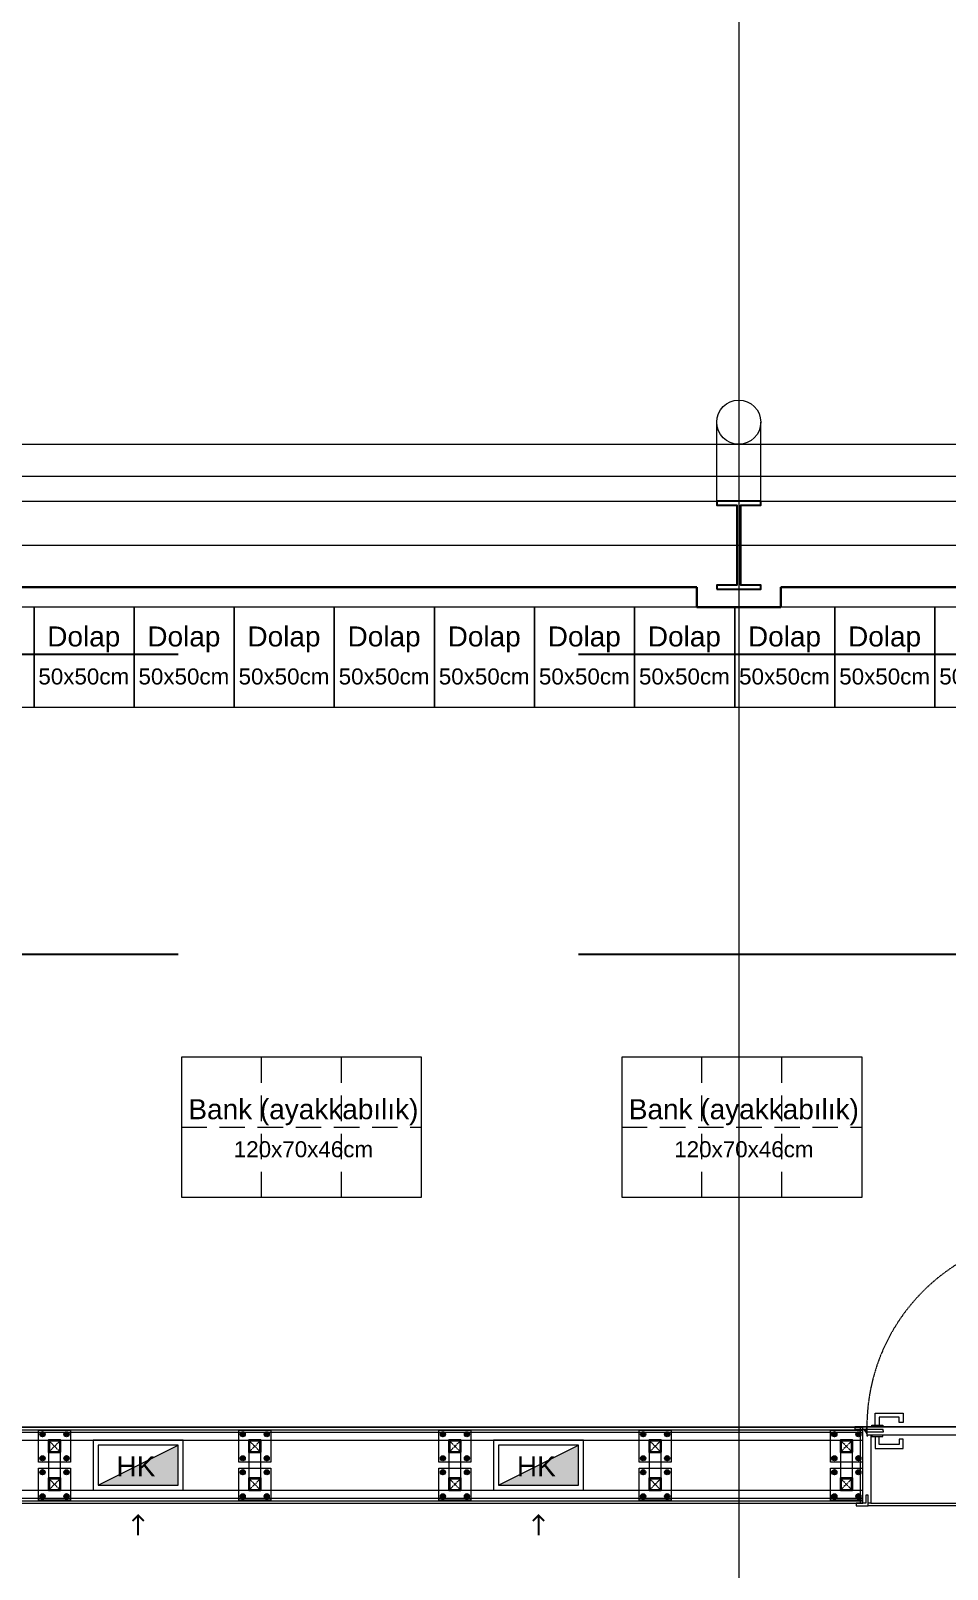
# Model space of a CAD drawing. Header units: centimetres. Extents: x 405464 to 563355, y 50011 to 66875.
# Drawn here: x 512085 to 512542, y 56607 to 57377 of the extents above; entities that cross this region are included whole.
import ezdxf
from ezdxf.enums import TextEntityAlignment as Align

# ---------------------------------------------------------------- set-up
doc = ezdxf.new("R2010")
doc.units = ezdxf.units.CM
for name, pattern in [('CHAIN', [0.3543, 0.2362, -0.0295, 0.0591, -0.0295]), ('DASHDOT', [25.4, 12.7, -6.35, 0, -6.35]), ('DASHED', [4, 2, -2]), ('DASHED2', [9.525, 6.35, -3.175]), ('M00$0$CENTER', [50.8, 31.75, -6.35, 6.35, -6.35]), ('M00$0$HIDDEN', [0.375, 0.25, -0.125])]:
    doc.linetypes.add(name, pattern=pattern)
doc.layers.get('0').update_dxf_attribs({"lineweight": 9})
doc.layers.add('-MH_Ad', color=1, linetype='Continuous', lineweight=9, true_color=0xff0000)
doc.layers.add('DV_alçıpanel_duvar_yeni', color=1, linetype='Continuous', lineweight=20, true_color=0xff0000)
for name, color, linetype, lineweight in [('0-KRCN-MİMARİ-220526', 8, 'Continuous', 9), ('A_Aks', 30, 'DASHDOT', 9), ('A_Arka', 8, 'Continuous', 9), ('A_celik', 1, 'Continuous', 25), ('A_Duvar-alçiplak', 3, 'Continuous', 30), ('A_Kaplama', 191, 'Continuous', 20), ('D_Profil', 155, 'Continuous', 15), ('G_0.09', 254, 'Continuous', 9), ('M00$0$A_Iskelet', 20, 'Continuous', 25), ('M00$0$D_Merkez', 51, 'M00$0$CENTER', 13), ('M00$0$D_Profil', 155, 'Continuous', 15), ('M00$0$KP_Acilim', 201, 'M00$0$HIDDEN', 15), ('M00$0$KP_Aksesuar', 9, 'Continuous', 9), ('M00$0$Y_Hidden_[Gizli]', 9, 'M00$0$HIDDEN', 9), ('MH_Alan', 51, 'Continuous', 9), ('TF_Mobilya', 142, 'Continuous', 9)]:
    doc.layers.add(name, color=color, linetype=linetype, lineweight=lineweight)
doc.layers.add('_statik', color=2, linetype='Continuous')
doc.styles.add('MP_KAPI_POZ', font='arial.ttf')
doc.styles.add('Normal', font='arial.ttf')

# ---------------------------------------------------------------- blocks, each defined once
blk = doc.blocks.new('a_aks')
at = {"layer": 'A_Aks', "color": 8, "ltscale": 200}
for p, q in [((8080, 5308.05), (8080, -831.11)), ((2130, 4857), (12637.81, 4857))]:
    blk.add_line(p, q, dxfattribs=at)
blk = doc.blocks.new('mimari_yeni_durum')
at = {"layer": 'A_Arka', "color": 8}
for p, q in [((8069, 4879), (8069, 4918.5)), ((8091, 4879), (8091, 4918.5)), ((1600, 4907.5), (12577, 4907.5))]:
    blk.add_line(p, q, dxfattribs=at)
blk.add_circle((8080, 4918.5), 11, dxfattribs=at)
at = {"layer": 'A_celik', "color": 8}
blk.add_lwpolyline([(8069, 4835), (8091, 4835), (8091, 4837), (8081, 4837), (8081, 4877), (8091, 4877), (8091, 4879), (8069, 4879), (8069, 4877), (8079, 4877), (8079, 4837), (8069, 4837), (8069, 4835)], dxfattribs=at)
at = {"layer": 'A_Duvar-alçiplak', "color": 8}
for p, q in [((7701, 4836), (8059, 4836)), ((8059, 4836), (8059, 4826)), ((8101, 4836), (8101, 4826)), ((8101, 4836), (8459, 4836)), ((8059, 4826), (8101, 4826))]:
    blk.add_line(p, q, dxfattribs=at)
at = {"layer": 'A_Kaplama', "color": 8}
for p, q in [((7132, 4891.5), (9878, 4891.5)), ((7132, 4879), (9878, 4879))]:
    blk.add_line(p, q, dxfattribs=at)
at = {"layer": 'A_Aks', "color": 8}
blk.add_blockref('a_aks', (0, 0), dxfattribs=at)
blk = doc.blocks.new('hazırlık_alanları_yp')
at = {"layer": 'TF_Mobilya', "color": 8, "linetype": 'DASHED2', "ltscale": 2}
for p, q in [((6211.6, 4474), (6211.6, 4544)), ((6251.6, 4474), (6251.6, 4544)), ((6431.6, 4474), (6431.6, 4544)), ((6471.6, 4474), (6471.6, 4544))]:
    blk.add_line(p, q, dxfattribs=at)
at = {"layer": 'TF_Mobilya', "color": 8}
for points in [[(6048, 4719), (6098, 4719), (6098, 4769), (6048, 4769)], [(6098, 4719), (6148, 4719), (6148, 4769), (6098, 4769)], [(6148, 4719), (6198, 4719), (6198, 4769), (6148, 4769)], [(6198, 4719), (6248, 4719), (6248, 4769), (6198, 4769)], [(6248, 4719), (6298, 4719), (6298, 4769), (6248, 4769)], [(6298, 4719), (6348, 4719), (6348, 4769), (6298, 4769)], [(6348, 4719), (6398, 4719), (6398, 4769), (6348, 4769)], [(6398, 4719), (6448, 4719), (6448, 4769), (6398, 4769)], [(6448, 4719), (6498, 4719), (6498, 4769), (6448, 4769)], [(6498, 4719), (6548, 4719), (6548, 4769), (6498, 4769)], [(6548, 4719), (6598, 4719), (6598, 4769), (6548, 4769)], [(6171.6, 4474), (6291.6, 4474), (6291.6, 4544), (6171.6, 4544)], [(6391.6, 4474), (6511.6, 4474), (6511.6, 4544), (6391.6, 4544)]]:
    blk.add_lwpolyline(points, close=True, dxfattribs=at)
at = {"layer": 'TF_Mobilya', "color": 8, "linetype": 'DASHED2', "ltscale": 2}
for points in [[(6171.6, 4509), (6291.6, 4509)], [(6391.6, 4509), (6511.6, 4509)]]:
    blk.add_lwpolyline(points, dxfattribs=at)
at = {"layer": 'TF_Mobilya', "color": 8, "style": 'MP_KAPI_POZ'}
for s, height, p in [('Dolap', 10, (6122.85, 4754.35)), ('Dolap', 10, (6172.85, 4754.35)), ('Dolap', 10, (6222.85, 4754.35)), ('Dolap', 10, (6272.85, 4754.35)), ('Dolap', 10, (6322.85, 4754.35)), ('Dolap', 10, (6372.85, 4754.35)), ('Dolap', 10, (6422.85, 4754.35)), ('Dolap', 10, (6472.85, 4754.35)), ('Dolap', 10, (6522.85, 4754.35)), ('50x50cm', 8, (6122.85, 4734.35)), ('50x50cm', 8, (6172.85, 4734.35)), ('50x50cm', 8, (6222.85, 4734.35)), ('50x50cm', 8, (6272.85, 4734.35)), ('50x50cm', 8, (6322.85, 4734.35)), ('50x50cm', 8, (6372.85, 4734.35)), ('50x50cm', 8, (6422.85, 4734.35)), ('50x50cm', 8, (6472.85, 4734.35)), ('50x50cm', 8, (6522.85, 4734.35)), ('50x50cm', 8, (6572.85, 4734.35)), ('Bank (ayakkabılık)', 10, (6232.56, 4518.01)), ('Bank (ayakkabılık)', 10, (6452.56, 4518.01)), ('120x70x46cm', 8, (6232.56, 4498.01)), ('120x70x46cm', 8, (6452.56, 4498.01))]:
    blk.add_text(s, height=height, dxfattribs=at).set_placement(p, align=Align.MIDDLE_CENTER)
blk = doc.blocks.new('A$C17b1b0ad')
at = {"layer": 'MH_Alan', "color": 8}
for points in [[(6101, 4836), (6459, 4836), (6459, 4826), (6501, 4826), (6501, 4836), (6859, 4836), (6859, 4826), (6901, 4826), (6901, 4836), (7259, 4836), (7259, 4826), (7301, 4826), (7301, 4836), (7659, 4836), (7659, 4826), (7701, 4826), (7701, 4836), (8059, 4836), (8059, 4826), (8101, 4826), (8101, 4836), (8459, 4836)], [(8656.98, 4416), (2547.5, 4416)]]:
    blk.add_lwpolyline(points, dxfattribs=at)
blk = doc.blocks.new('statik_temel_kalıp')
at = {"layer": '_statik', "color": 4, "linetype": 'DASHED', "ltscale": 100}
for p, q in [((-10930, -54.5), (-60, -54.5)), ((-10930, -204.5), (-210, -204.5))]:
    blk.add_line(p, q, dxfattribs=at)
blk = doc.blocks.new('*U114')
at = {"ltscale": 40}
blk.add_lwpolyline([(0, 0), (0, 6), (6, 6), (6, 0)], close=True, dxfattribs=at)
at = {"layer": 'M00$0$D_Merkez', "ltscale": 0.015}
for points in [[(0, 0), (6, 6)], [(0, 6), (6, 0)]]:
    blk.add_lwpolyline(points, dxfattribs=at)
at = {"layer": 'M00$0$D_Profil', "ltscale": 40}
blk.add_lwpolyline([(0.4, 0.4), (0.4, 5.6), (5.6, 5.6), (5.6, 0.4)], close=True, dxfattribs=at)
blk = doc.blocks.new('duvarlar')
h = blk.add_hatch(color=8)
h.dxf.hatch_style = 1
h.paths.add_polyline_path([(7800, 4387), (7800, 4407), (7760, 4387)])
h = blk.add_hatch(color=8)
h.dxf.hatch_style = 1
h.paths.add_polyline_path([(8000, 4387), (8000, 4407), (7960, 4387)])
at = {"color": 8}
for points in [[(8144, 4416.2), (8138, 4416.2), (8138, 4415), (8144, 4415)], [(8144.6, 4378), (8144.6, 4382), (8143.4, 4382), (8143.4, 4378), (8142, 4378), (8142, 4415), (8144, 4415), (8144, 4411.7), (8144.5, 4411.7), (8144.5, 4412.2), (8146, 4412.2), (8146, 4378)], [(8144, 4416.2), (8144, 4412.2), (8240, 4412.2), (8240, 4416.2)], [(7730.25, 4398.5), (7730.25, 4414.5), (7746.25, 4414.5), (7746.25, 4398.5)], [(7800, 4387), (7800, 4407), (7760, 4407), (7760, 4387)], [(7830.25, 4398.5), (7830.25, 4414.5), (7846.25, 4414.5), (7846.25, 4398.5)], [(7930.25, 4398.5), (7930.25, 4414.5), (7946.25, 4414.5), (7946.25, 4398.5)], [(8000, 4387), (8000, 4407), (7960, 4407), (7960, 4387)], [(8030.25, 4398.5), (8030.25, 4414.5), (8046.25, 4414.5), (8046.25, 4398.5)], [(8125.75, 4398.5), (8125.75, 4414.5), (8141.75, 4414.5), (8141.75, 4398.5)], [(7730.25, 4379.5), (7730.25, 4395.5), (7746.25, 4395.5), (7746.25, 4379.5)], [(7830.25, 4379.5), (7830.25, 4395.5), (7846.25, 4395.5), (7846.25, 4379.5)], [(7930.25, 4379.5), (7930.25, 4395.5), (7946.25, 4395.5), (7946.25, 4379.5)], [(8030.25, 4379.5), (8030.25, 4395.5), (8046.25, 4395.5), (8046.25, 4379.5)], [(8125.75, 4379.5), (8125.75, 4395.5), (8141.75, 4395.5), (8141.75, 4379.5)], [(8143.4, 4378), (8138.6, 4378), (8138.6, 4376.8), (8144.6, 4376.8), (8144.6, 4382), (8143.4, 4382)]]:
    blk.add_lwpolyline(points, close=True, dxfattribs=at)
for points in [[(7760, 4387), (7800, 4407)], [(7960, 4387), (8000, 4407)]]:
    blk.add_lwpolyline(points, dxfattribs=at)
at = {"color": 8, "const_width": 1}
for points in [[(7777.17, 4369.17), (7780, 4372), (7782.83, 4369.17)], [(7780, 4361.94), (7780, 4372)], [(7977.17, 4369.17), (7980, 4372), (7982.83, 4369.17)], [(7980, 4361.94), (7980, 4372)]]:
    blk.add_lwpolyline(points, dxfattribs=at)
at = {"layer": 'D_Profil', "color": 8}
for p, q in [((7131.25, 4409.5), (8142, 4409.5)), ((7735.25, 4409.5), (7735.25, 4384.5)), ((7835.25, 4409.5), (7835.25, 4384.5)), ((7935.25, 4409.5), (7935.25, 4384.5)), ((8035.25, 4409.5), (8035.25, 4384.5)), ((8130.75, 4409.5), (8130.75, 4384.5)), ((7741.25, 4390.5), (7741.25, 4403.5)), ((7841.25, 4390.5), (7841.25, 4403.5)), ((7941.25, 4390.5), (7941.25, 4403.5)), ((8041.25, 4390.5), (8041.25, 4403.5)), ((8136.75, 4390.5), (8136.75, 4403.5)), ((7136.25, 4384.5), (8142, 4384.5))]:
    blk.add_line(p, q, dxfattribs=at)
at = {"layer": 'DV_alçıpanel_duvar_yeni', "color": 8}
for p, q in [((7131.25, 4416), (8142, 4416)), ((7131.25, 4414.75), (8142, 4414.75)), ((8140.75, 4378), (8140.75, 4416)), ((8142, 4378), (8142, 4416)), ((7131.25, 4413.5), (8142, 4413.5)), ((7130, 4378), (8142, 4378)), ((7131.25, 4380.5), (8142, 4380.5)), ((7131.25, 4379.25), (8142, 4379.25))]:
    blk.add_line(p, q, dxfattribs=at)
at = {"layer": 'G_0.09', "color": 8}
for p, q in [((7732.25, 4413.67), (7731.24, 4413.09)), ((7731.24, 4413.09), (7731.24, 4411.91)), ((7731.24, 4411.91), (7732.25, 4411.33)), ((7733.26, 4413.09), (7732.25, 4413.67)), ((7732.25, 4411.33), (7733.26, 4411.91)), ((7733.26, 4411.91), (7733.26, 4413.09)), ((7743.24, 4413.09), (7744.25, 4413.67)), ((7743.24, 4411.91), (7743.24, 4413.09)), ((7744.25, 4411.33), (7743.24, 4411.91)), ((7744.25, 4413.67), (7745.26, 4413.09)), ((7745.26, 4411.91), (7744.25, 4411.33)), ((7745.26, 4413.09), (7745.26, 4411.91)), ((7832.25, 4413.67), (7831.24, 4413.09)), ((7831.24, 4413.09), (7831.24, 4411.91)), ((7831.24, 4411.91), (7832.25, 4411.33)), ((7833.26, 4413.09), (7832.25, 4413.67)), ((7832.25, 4411.33), (7833.26, 4411.91)), ((7833.26, 4411.91), (7833.26, 4413.09)), ((7843.24, 4413.09), (7844.25, 4413.67)), ((7843.24, 4411.91), (7843.24, 4413.09)), ((7844.25, 4411.33), (7843.24, 4411.91)), ((7844.25, 4413.67), (7845.26, 4413.09)), ((7845.26, 4411.91), (7844.25, 4411.33)), ((7845.26, 4413.09), (7845.26, 4411.91)), ((7932.25, 4413.67), (7931.24, 4413.09)), ((7931.24, 4413.09), (7931.24, 4411.91)), ((7931.24, 4411.91), (7932.25, 4411.33)), ((7933.26, 4413.09), (7932.25, 4413.67)), ((7932.25, 4411.33), (7933.26, 4411.91)), ((7933.26, 4411.91), (7933.26, 4413.09)), ((7943.24, 4413.09), (7944.25, 4413.67)), ((7943.24, 4411.91), (7943.24, 4413.09)), ((7944.25, 4411.33), (7943.24, 4411.91)), ((7944.25, 4413.67), (7945.26, 4413.09)), ((7945.26, 4411.91), (7944.25, 4411.33)), ((7945.26, 4413.09), (7945.26, 4411.91)), ((8032.25, 4413.67), (8031.24, 4413.09)), ((8031.24, 4413.09), (8031.24, 4411.91)), ((8031.24, 4411.91), (8032.25, 4411.33)), ((8033.26, 4413.09), (8032.25, 4413.67)), ((8032.25, 4411.33), (8033.26, 4411.91)), ((8033.26, 4411.91), (8033.26, 4413.09)), ((8043.24, 4413.09), (8044.25, 4413.67)), ((8043.24, 4411.91), (8043.24, 4413.09)), ((8044.25, 4411.33), (8043.24, 4411.91)), ((8044.25, 4413.67), (8045.26, 4413.09)), ((8045.26, 4411.91), (8044.25, 4411.33)), ((8045.26, 4413.09), (8045.26, 4411.91)), ((8127.75, 4413.67), (8126.74, 4413.09)), ((8126.74, 4413.09), (8126.74, 4411.91)), ((8126.74, 4411.91), (8127.75, 4411.33)), ((8128.76, 4413.09), (8127.75, 4413.67)), ((8127.75, 4411.33), (8128.76, 4411.91)), ((8128.76, 4411.91), (8128.76, 4413.09)), ((8138.74, 4413.09), (8139.75, 4413.67)), ((8138.74, 4411.91), (8138.74, 4413.09)), ((8139.75, 4411.33), (8138.74, 4411.91)), ((8139.75, 4413.67), (8140.76, 4413.09)), ((8140.76, 4411.91), (8139.75, 4411.33)), ((8140.76, 4413.09), (8140.76, 4411.91)), ((7731.24, 4401.09), (7732.25, 4401.67)), ((7731.24, 4399.91), (7731.24, 4401.09)), ((7732.25, 4399.33), (7731.24, 4399.91)), ((7732.25, 4401.67), (7733.26, 4401.09)), ((7733.26, 4399.91), (7732.25, 4399.33)), ((7733.26, 4401.09), (7733.26, 4399.91)), ((7744.25, 4401.67), (7743.24, 4401.09)), ((7743.24, 4401.09), (7743.24, 4399.91)), ((7743.24, 4399.91), (7744.25, 4399.33)), ((7745.26, 4401.09), (7744.25, 4401.67)), ((7744.25, 4399.33), (7745.26, 4399.91)), ((7745.26, 4399.91), (7745.26, 4401.09)), ((7831.24, 4401.09), (7832.25, 4401.67)), ((7831.24, 4399.91), (7831.24, 4401.09)), ((7832.25, 4399.33), (7831.24, 4399.91)), ((7832.25, 4401.67), (7833.26, 4401.09)), ((7833.26, 4399.91), (7832.25, 4399.33)), ((7833.26, 4401.09), (7833.26, 4399.91)), ((7844.25, 4401.67), (7843.24, 4401.09)), ((7843.24, 4401.09), (7843.24, 4399.91)), ((7843.24, 4399.91), (7844.25, 4399.33)), ((7845.26, 4401.09), (7844.25, 4401.67)), ((7844.25, 4399.33), (7845.26, 4399.91)), ((7845.26, 4399.91), (7845.26, 4401.09)), ((7931.24, 4401.09), (7932.25, 4401.67)), ((7931.24, 4399.91), (7931.24, 4401.09)), ((7932.25, 4399.33), (7931.24, 4399.91)), ((7932.25, 4401.67), (7933.26, 4401.09)), ((7933.26, 4399.91), (7932.25, 4399.33)), ((7933.26, 4401.09), (7933.26, 4399.91)), ((7944.25, 4401.67), (7943.24, 4401.09)), ((7943.24, 4401.09), (7943.24, 4399.91)), ((7943.24, 4399.91), (7944.25, 4399.33)), ((7945.26, 4401.09), (7944.25, 4401.67)), ((7944.25, 4399.33), (7945.26, 4399.91)), ((7945.26, 4399.91), (7945.26, 4401.09)), ((8031.24, 4401.09), (8032.25, 4401.67)), ((8031.24, 4399.91), (8031.24, 4401.09)), ((8032.25, 4399.33), (8031.24, 4399.91)), ((8032.25, 4401.67), (8033.26, 4401.09)), ((8033.26, 4399.91), (8032.25, 4399.33)), ((8033.26, 4401.09), (8033.26, 4399.91)), ((8044.25, 4401.67), (8043.24, 4401.09)), ((8043.24, 4401.09), (8043.24, 4399.91)), ((8043.24, 4399.91), (8044.25, 4399.33)), ((8045.26, 4401.09), (8044.25, 4401.67)), ((8044.25, 4399.33), (8045.26, 4399.91)), ((8045.26, 4399.91), (8045.26, 4401.09)), ((8126.74, 4401.09), (8127.75, 4401.67)), ((8126.74, 4399.91), (8126.74, 4401.09)), ((8127.75, 4399.33), (8126.74, 4399.91)), ((8127.75, 4401.67), (8128.76, 4401.09)), ((8128.76, 4399.91), (8127.75, 4399.33)), ((8128.76, 4401.09), (8128.76, 4399.91)), ((8139.75, 4401.67), (8138.74, 4401.09)), ((8138.74, 4401.09), (8138.74, 4399.91)), ((8138.74, 4399.91), (8139.75, 4399.33)), ((8140.76, 4401.09), (8139.75, 4401.67)), ((8139.75, 4399.33), (8140.76, 4399.91)), ((8140.76, 4399.91), (8140.76, 4401.09)), ((7732.25, 4394.67), (7731.24, 4394.09)), ((7731.24, 4394.09), (7731.24, 4392.91)), ((7731.24, 4392.91), (7732.25, 4392.33)), ((7733.26, 4394.09), (7732.25, 4394.67)), ((7732.25, 4392.33), (7733.26, 4392.91)), ((7733.26, 4392.91), (7733.26, 4394.09)), ((7743.24, 4394.09), (7744.25, 4394.67)), ((7743.24, 4392.91), (7743.24, 4394.09)), ((7744.25, 4392.33), (7743.24, 4392.91)), ((7744.25, 4394.67), (7745.26, 4394.09)), ((7745.26, 4392.91), (7744.25, 4392.33)), ((7745.26, 4394.09), (7745.26, 4392.91)), ((7832.25, 4394.67), (7831.24, 4394.09)), ((7831.24, 4394.09), (7831.24, 4392.91)), ((7831.24, 4392.91), (7832.25, 4392.33)), ((7833.26, 4394.09), (7832.25, 4394.67)), ((7832.25, 4392.33), (7833.26, 4392.91)), ((7833.26, 4392.91), (7833.26, 4394.09)), ((7843.24, 4394.09), (7844.25, 4394.67)), ((7843.24, 4392.91), (7843.24, 4394.09)), ((7844.25, 4392.33), (7843.24, 4392.91)), ((7844.25, 4394.67), (7845.26, 4394.09)), ((7845.26, 4392.91), (7844.25, 4392.33)), ((7845.26, 4394.09), (7845.26, 4392.91)), ((7932.25, 4394.67), (7931.24, 4394.09)), ((7931.24, 4394.09), (7931.24, 4392.91)), ((7931.24, 4392.91), (7932.25, 4392.33)), ((7933.26, 4394.09), (7932.25, 4394.67)), ((7932.25, 4392.33), (7933.26, 4392.91)), ((7933.26, 4392.91), (7933.26, 4394.09)), ((7943.24, 4394.09), (7944.25, 4394.67)), ((7943.24, 4392.91), (7943.24, 4394.09)), ((7944.25, 4392.33), (7943.24, 4392.91)), ((7944.25, 4394.67), (7945.26, 4394.09)), ((7945.26, 4392.91), (7944.25, 4392.33)), ((7945.26, 4394.09), (7945.26, 4392.91)), ((8032.25, 4394.67), (8031.24, 4394.09)), ((8031.24, 4394.09), (8031.24, 4392.91)), ((8031.24, 4392.91), (8032.25, 4392.33)), ((8033.26, 4394.09), (8032.25, 4394.67)), ((8032.25, 4392.33), (8033.26, 4392.91)), ((8033.26, 4392.91), (8033.26, 4394.09)), ((8043.24, 4394.09), (8044.25, 4394.67)), ((8043.24, 4392.91), (8043.24, 4394.09)), ((8044.25, 4392.33), (8043.24, 4392.91)), ((8044.25, 4394.67), (8045.26, 4394.09)), ((8045.26, 4392.91), (8044.25, 4392.33)), ((8045.26, 4394.09), (8045.26, 4392.91)), ((8127.75, 4394.67), (8126.74, 4394.09)), ((8126.74, 4394.09), (8126.74, 4392.91)), ((8126.74, 4392.91), (8127.75, 4392.33)), ((8128.76, 4394.09), (8127.75, 4394.67)), ((8127.75, 4392.33), (8128.76, 4392.91)), ((8128.76, 4392.91), (8128.76, 4394.09)), ((8138.74, 4394.09), (8139.75, 4394.67)), ((8138.74, 4392.91), (8138.74, 4394.09)), ((8139.75, 4392.33), (8138.74, 4392.91)), ((8139.75, 4394.67), (8140.76, 4394.09)), ((8140.76, 4392.91), (8139.75, 4392.33)), ((8140.76, 4394.09), (8140.76, 4392.91)), ((7731.24, 4382.09), (7732.25, 4382.67)), ((7731.24, 4380.91), (7731.24, 4382.09)), ((7732.25, 4380.33), (7731.24, 4380.91)), ((7732.25, 4382.67), (7733.26, 4382.09)), ((7733.26, 4380.91), (7732.25, 4380.33)), ((7733.26, 4382.09), (7733.26, 4380.91)), ((7744.25, 4382.67), (7743.24, 4382.09)), ((7743.24, 4382.09), (7743.24, 4380.91)), ((7743.24, 4380.91), (7744.25, 4380.33)), ((7745.26, 4382.09), (7744.25, 4382.67)), ((7744.25, 4380.33), (7745.26, 4380.91)), ((7745.26, 4380.91), (7745.26, 4382.09)), ((7831.24, 4382.09), (7832.25, 4382.67)), ((7831.24, 4380.91), (7831.24, 4382.09)), ((7832.25, 4380.33), (7831.24, 4380.91)), ((7832.25, 4382.67), (7833.26, 4382.09)), ((7833.26, 4380.91), (7832.25, 4380.33)), ((7833.26, 4382.09), (7833.26, 4380.91)), ((7844.25, 4382.67), (7843.24, 4382.09)), ((7843.24, 4382.09), (7843.24, 4380.91)), ((7843.24, 4380.91), (7844.25, 4380.33)), ((7845.26, 4382.09), (7844.25, 4382.67)), ((7844.25, 4380.33), (7845.26, 4380.91)), ((7845.26, 4380.91), (7845.26, 4382.09)), ((7931.24, 4382.09), (7932.25, 4382.67)), ((7931.24, 4380.91), (7931.24, 4382.09)), ((7932.25, 4380.33), (7931.24, 4380.91)), ((7932.25, 4382.67), (7933.26, 4382.09)), ((7933.26, 4380.91), (7932.25, 4380.33)), ((7933.26, 4382.09), (7933.26, 4380.91)), ((7944.25, 4382.67), (7943.24, 4382.09)), ((7943.24, 4382.09), (7943.24, 4380.91)), ((7943.24, 4380.91), (7944.25, 4380.33)), ((7945.26, 4382.09), (7944.25, 4382.67)), ((7944.25, 4380.33), (7945.26, 4380.91)), ((7945.26, 4380.91), (7945.26, 4382.09)), ((8031.24, 4382.09), (8032.25, 4382.67)), ((8031.24, 4380.91), (8031.24, 4382.09)), ((8032.25, 4380.33), (8031.24, 4380.91)), ((8032.25, 4382.67), (8033.26, 4382.09)), ((8033.26, 4380.91), (8032.25, 4380.33)), ((8033.26, 4382.09), (8033.26, 4380.91)), ((8044.25, 4382.67), (8043.24, 4382.09)), ((8043.24, 4382.09), (8043.24, 4380.91)), ((8043.24, 4380.91), (8044.25, 4380.33)), ((8045.26, 4382.09), (8044.25, 4382.67)), ((8044.25, 4380.33), (8045.26, 4380.91)), ((8045.26, 4380.91), (8045.26, 4382.09)), ((8126.74, 4382.09), (8127.75, 4382.67)), ((8126.74, 4380.91), (8126.74, 4382.09)), ((8127.75, 4380.33), (8126.74, 4380.91)), ((8127.75, 4382.67), (8128.76, 4382.09)), ((8128.76, 4380.91), (8127.75, 4380.33)), ((8128.76, 4382.09), (8128.76, 4380.91)), ((8139.75, 4382.67), (8138.74, 4382.09)), ((8138.74, 4382.09), (8138.74, 4380.91)), ((8138.74, 4380.91), (8139.75, 4380.33)), ((8140.76, 4382.09), (8139.75, 4382.67)), ((8139.75, 4380.33), (8140.76, 4380.91)), ((8140.76, 4380.91), (8140.76, 4382.09))]:
    blk.add_line(p, q, dxfattribs=at)
at = {"layer": 'G_0.09', "color": 8, "linetype": 'CHAIN', "ltscale": 3}
for p, q in [((7731.24, 4412.5), (7733.26, 4412.5)), ((7732.25, 4411.33), (7732.25, 4413.67)), ((7745.26, 4412.5), (7743.24, 4412.5)), ((7744.25, 4411.33), (7744.25, 4413.67)), ((7831.24, 4412.5), (7833.26, 4412.5)), ((7832.25, 4411.33), (7832.25, 4413.67)), ((7845.26, 4412.5), (7843.24, 4412.5)), ((7844.25, 4411.33), (7844.25, 4413.67)), ((7931.24, 4412.5), (7933.26, 4412.5)), ((7932.25, 4411.33), (7932.25, 4413.67)), ((7945.26, 4412.5), (7943.24, 4412.5)), ((7944.25, 4411.33), (7944.25, 4413.67)), ((8031.24, 4412.5), (8033.26, 4412.5)), ((8032.25, 4411.33), (8032.25, 4413.67)), ((8045.26, 4412.5), (8043.24, 4412.5)), ((8044.25, 4411.33), (8044.25, 4413.67)), ((8126.74, 4412.5), (8128.76, 4412.5)), ((8127.75, 4411.33), (8127.75, 4413.67)), ((8140.76, 4412.5), (8138.74, 4412.5)), ((8139.75, 4411.33), (8139.75, 4413.67)), ((7731.24, 4400.5), (7733.26, 4400.5)), ((7732.25, 4401.67), (7732.25, 4399.33)), ((7745.26, 4400.5), (7743.24, 4400.5)), ((7744.25, 4401.67), (7744.25, 4399.33)), ((7831.24, 4400.5), (7833.26, 4400.5)), ((7832.25, 4401.67), (7832.25, 4399.33)), ((7845.26, 4400.5), (7843.24, 4400.5)), ((7844.25, 4401.67), (7844.25, 4399.33)), ((7931.24, 4400.5), (7933.26, 4400.5)), ((7932.25, 4401.67), (7932.25, 4399.33)), ((7945.26, 4400.5), (7943.24, 4400.5)), ((7944.25, 4401.67), (7944.25, 4399.33)), ((8031.24, 4400.5), (8033.26, 4400.5)), ((8032.25, 4401.67), (8032.25, 4399.33)), ((8045.26, 4400.5), (8043.24, 4400.5)), ((8044.25, 4401.67), (8044.25, 4399.33)), ((8126.74, 4400.5), (8128.76, 4400.5)), ((8127.75, 4401.67), (8127.75, 4399.33)), ((8140.76, 4400.5), (8138.74, 4400.5)), ((8139.75, 4401.67), (8139.75, 4399.33)), ((7731.24, 4393.5), (7733.26, 4393.5)), ((7732.25, 4392.33), (7732.25, 4394.67)), ((7745.26, 4393.5), (7743.24, 4393.5)), ((7744.25, 4392.33), (7744.25, 4394.67)), ((7831.24, 4393.5), (7833.26, 4393.5)), ((7832.25, 4392.33), (7832.25, 4394.67)), ((7845.26, 4393.5), (7843.24, 4393.5)), ((7844.25, 4392.33), (7844.25, 4394.67)), ((7931.24, 4393.5), (7933.26, 4393.5)), ((7932.25, 4392.33), (7932.25, 4394.67)), ((7945.26, 4393.5), (7943.24, 4393.5)), ((7944.25, 4392.33), (7944.25, 4394.67)), ((8031.24, 4393.5), (8033.26, 4393.5)), ((8032.25, 4392.33), (8032.25, 4394.67)), ((8045.26, 4393.5), (8043.24, 4393.5)), ((8044.25, 4392.33), (8044.25, 4394.67)), ((8126.74, 4393.5), (8128.76, 4393.5)), ((8127.75, 4392.33), (8127.75, 4394.67)), ((8140.76, 4393.5), (8138.74, 4393.5)), ((8139.75, 4392.33), (8139.75, 4394.67)), ((7731.24, 4381.5), (7733.26, 4381.5)), ((7732.25, 4382.67), (7732.25, 4380.33)), ((7745.26, 4381.5), (7743.24, 4381.5)), ((7744.25, 4382.67), (7744.25, 4380.33)), ((7831.24, 4381.5), (7833.26, 4381.5)), ((7832.25, 4382.67), (7832.25, 4380.33)), ((7845.26, 4381.5), (7843.24, 4381.5)), ((7844.25, 4382.67), (7844.25, 4380.33)), ((7931.24, 4381.5), (7933.26, 4381.5)), ((7932.25, 4382.67), (7932.25, 4380.33)), ((7945.26, 4381.5), (7943.24, 4381.5)), ((7944.25, 4382.67), (7944.25, 4380.33)), ((8031.24, 4381.5), (8033.26, 4381.5)), ((8032.25, 4382.67), (8032.25, 4380.33)), ((8045.26, 4381.5), (8043.24, 4381.5)), ((8044.25, 4382.67), (8044.25, 4380.33)), ((8126.74, 4381.5), (8128.76, 4381.5)), ((8127.75, 4382.67), (8127.75, 4380.33)), ((8140.76, 4381.5), (8138.74, 4381.5)), ((8139.75, 4382.67), (8139.75, 4380.33))]:
    blk.add_line(p, q, dxfattribs=at)
at = {"layer": 'G_0.09', "color": 8}
for points in [[(7802.5, 4384.5), (7802.5, 4409.5), (7757.5, 4409.5), (7757.5, 4384.5)], [(8002.5, 4384.5), (8002.5, 4409.5), (7957.5, 4409.5), (7957.5, 4384.5)]]:
    blk.add_lwpolyline(points, close=True, dxfattribs=at)
for centre, radius in [((7732.25, 4412.5), 1.28), ((7732.25, 4412.5), 0.917), ((7732.25, 4412.5), 0.9), ((7732.25, 4412.5), 0.693), ((7732.25, 4412.5), 0.64), ((7732.25, 4412.5), 0.539), ((7744.25, 4412.5), 1.28), ((7744.25, 4412.5), 0.917), ((7744.25, 4412.5), 0.9), ((7744.25, 4412.5), 0.693), ((7744.25, 4412.5), 0.64), ((7744.25, 4412.5), 0.539), ((7832.25, 4412.5), 1.28), ((7832.25, 4412.5), 0.917), ((7832.25, 4412.5), 0.9), ((7832.25, 4412.5), 0.693), ((7832.25, 4412.5), 0.64), ((7832.25, 4412.5), 0.539), ((7844.25, 4412.5), 1.28), ((7844.25, 4412.5), 0.917), ((7844.25, 4412.5), 0.9), ((7844.25, 4412.5), 0.693), ((7844.25, 4412.5), 0.64), ((7844.25, 4412.5), 0.539), ((7932.25, 4412.5), 1.28), ((7932.25, 4412.5), 0.917), ((7932.25, 4412.5), 0.9), ((7932.25, 4412.5), 0.693), ((7932.25, 4412.5), 0.64), ((7932.25, 4412.5), 0.539), ((7944.25, 4412.5), 1.28), ((7944.25, 4412.5), 0.917), ((7944.25, 4412.5), 0.9), ((7944.25, 4412.5), 0.693), ((7944.25, 4412.5), 0.64), ((7944.25, 4412.5), 0.539), ((8032.25, 4412.5), 1.28), ((8032.25, 4412.5), 0.917), ((8032.25, 4412.5), 0.9), ((8032.25, 4412.5), 0.693), ((8032.25, 4412.5), 0.64), ((8032.25, 4412.5), 0.539), ((8044.25, 4412.5), 1.28), ((8044.25, 4412.5), 0.917), ((8044.25, 4412.5), 0.9), ((8044.25, 4412.5), 0.693), ((8044.25, 4412.5), 0.64), ((8044.25, 4412.5), 0.539), ((8127.75, 4412.5), 1.28), ((8127.75, 4412.5), 0.917), ((8127.75, 4412.5), 0.9), ((8127.75, 4412.5), 0.693), ((8127.75, 4412.5), 0.64), ((8127.75, 4412.5), 0.539), ((8139.75, 4412.5), 1.28), ((8139.75, 4412.5), 0.917), ((8139.75, 4412.5), 0.9), ((8139.75, 4412.5), 0.693), ((8139.75, 4412.5), 0.64), ((8139.75, 4412.5), 0.539), ((7732.25, 4400.5), 1.28), ((7732.25, 4400.5), 0.917), ((7732.25, 4400.5), 0.9), ((7732.25, 4400.5), 0.693), ((7732.25, 4400.5), 0.64), ((7732.25, 4400.5), 0.539), ((7744.25, 4400.5), 1.28), ((7744.25, 4400.5), 0.917), ((7744.25, 4400.5), 0.9), ((7744.25, 4400.5), 0.693), ((7744.25, 4400.5), 0.64), ((7744.25, 4400.5), 0.539), ((7832.25, 4400.5), 1.28), ((7832.25, 4400.5), 0.917), ((7832.25, 4400.5), 0.9), ((7832.25, 4400.5), 0.693), ((7832.25, 4400.5), 0.64), ((7832.25, 4400.5), 0.539), ((7844.25, 4400.5), 1.28), ((7844.25, 4400.5), 0.917), ((7844.25, 4400.5), 0.9), ((7844.25, 4400.5), 0.693), ((7844.25, 4400.5), 0.64), ((7844.25, 4400.5), 0.539), ((7932.25, 4400.5), 1.28), ((7932.25, 4400.5), 0.917), ((7932.25, 4400.5), 0.9), ((7932.25, 4400.5), 0.693), ((7932.25, 4400.5), 0.64), ((7932.25, 4400.5), 0.539), ((7944.25, 4400.5), 1.28), ((7944.25, 4400.5), 0.917), ((7944.25, 4400.5), 0.9), ((7944.25, 4400.5), 0.693), ((7944.25, 4400.5), 0.64), ((7944.25, 4400.5), 0.539), ((8032.25, 4400.5), 1.28), ((8032.25, 4400.5), 0.917), ((8032.25, 4400.5), 0.9), ((8032.25, 4400.5), 0.693), ((8032.25, 4400.5), 0.64), ((8032.25, 4400.5), 0.539), ((8044.25, 4400.5), 1.28), ((8044.25, 4400.5), 0.917), ((8044.25, 4400.5), 0.9), ((8044.25, 4400.5), 0.693), ((8044.25, 4400.5), 0.64), ((8044.25, 4400.5), 0.539), ((8127.75, 4400.5), 1.28), ((8127.75, 4400.5), 0.917), ((8127.75, 4400.5), 0.9), ((8127.75, 4400.5), 0.693), ((8127.75, 4400.5), 0.64), ((8127.75, 4400.5), 0.539), ((8139.75, 4400.5), 1.28), ((8139.75, 4400.5), 0.917), ((8139.75, 4400.5), 0.9), ((8139.75, 4400.5), 0.693), ((8139.75, 4400.5), 0.64), ((8139.75, 4400.5), 0.539), ((7732.25, 4393.5), 1.28), ((7732.25, 4393.5), 0.917), ((7732.25, 4393.5), 0.9), ((7732.25, 4393.5), 0.693), ((7732.25, 4393.5), 0.64), ((7732.25, 4393.5), 0.539), ((7744.25, 4393.5), 1.28), ((7744.25, 4393.5), 0.917), ((7744.25, 4393.5), 0.9), ((7744.25, 4393.5), 0.693), ((7744.25, 4393.5), 0.64), ((7744.25, 4393.5), 0.539), ((7832.25, 4393.5), 1.28), ((7832.25, 4393.5), 0.917), ((7832.25, 4393.5), 0.9), ((7832.25, 4393.5), 0.693), ((7832.25, 4393.5), 0.64), ((7832.25, 4393.5), 0.539), ((7844.25, 4393.5), 1.28), ((7844.25, 4393.5), 0.917), ((7844.25, 4393.5), 0.9), ((7844.25, 4393.5), 0.693), ((7844.25, 4393.5), 0.64), ((7844.25, 4393.5), 0.539), ((7932.25, 4393.5), 1.28), ((7932.25, 4393.5), 0.917), ((7932.25, 4393.5), 0.9), ((7932.25, 4393.5), 0.693), ((7932.25, 4393.5), 0.64), ((7932.25, 4393.5), 0.539), ((7944.25, 4393.5), 1.28), ((7944.25, 4393.5), 0.917), ((7944.25, 4393.5), 0.9), ((7944.25, 4393.5), 0.693), ((7944.25, 4393.5), 0.64), ((7944.25, 4393.5), 0.539), ((8032.25, 4393.5), 1.28), ((8032.25, 4393.5), 0.917), ((8032.25, 4393.5), 0.9), ((8032.25, 4393.5), 0.693), ((8032.25, 4393.5), 0.64), ((8032.25, 4393.5), 0.539), ((8044.25, 4393.5), 1.28), ((8044.25, 4393.5), 0.917), ((8044.25, 4393.5), 0.9), ((8044.25, 4393.5), 0.693), ((8044.25, 4393.5), 0.64), ((8044.25, 4393.5), 0.539), ((8127.75, 4393.5), 1.28), ((8127.75, 4393.5), 0.917), ((8127.75, 4393.5), 0.9), ((8127.75, 4393.5), 0.693), ((8127.75, 4393.5), 0.64), ((8127.75, 4393.5), 0.539), ((8139.75, 4393.5), 1.28), ((8139.75, 4393.5), 0.917), ((8139.75, 4393.5), 0.9), ((8139.75, 4393.5), 0.693), ((8139.75, 4393.5), 0.64), ((8139.75, 4393.5), 0.539), ((7732.25, 4381.5), 1.28), ((7732.25, 4381.5), 0.917), ((7732.25, 4381.5), 0.9), ((7732.25, 4381.5), 0.693), ((7732.25, 4381.5), 0.64), ((7732.25, 4381.5), 0.539), ((7744.25, 4381.5), 1.28), ((7744.25, 4381.5), 0.917), ((7744.25, 4381.5), 0.9), ((7744.25, 4381.5), 0.693), ((7744.25, 4381.5), 0.64), ((7744.25, 4381.5), 0.539), ((7832.25, 4381.5), 1.28), ((7832.25, 4381.5), 0.917), ((7832.25, 4381.5), 0.9), ((7832.25, 4381.5), 0.693), ((7832.25, 4381.5), 0.64), ((7832.25, 4381.5), 0.539), ((7844.25, 4381.5), 1.28), ((7844.25, 4381.5), 0.917), ((7844.25, 4381.5), 0.9), ((7844.25, 4381.5), 0.693), ((7844.25, 4381.5), 0.64), ((7844.25, 4381.5), 0.539), ((7932.25, 4381.5), 1.28), ((7932.25, 4381.5), 0.917), ((7932.25, 4381.5), 0.9), ((7932.25, 4381.5), 0.693), ((7932.25, 4381.5), 0.64), ((7932.25, 4381.5), 0.539), ((7944.25, 4381.5), 1.28), ((7944.25, 4381.5), 0.917), ((7944.25, 4381.5), 0.9), ((7944.25, 4381.5), 0.693), ((7944.25, 4381.5), 0.64), ((7944.25, 4381.5), 0.539), ((8032.25, 4381.5), 1.28), ((8032.25, 4381.5), 0.917), ((8032.25, 4381.5), 0.9), ((8032.25, 4381.5), 0.693), ((8032.25, 4381.5), 0.64), ((8032.25, 4381.5), 0.539), ((8044.25, 4381.5), 1.28), ((8044.25, 4381.5), 0.917), ((8044.25, 4381.5), 0.9), ((8044.25, 4381.5), 0.693), ((8044.25, 4381.5), 0.64), ((8044.25, 4381.5), 0.539), ((8127.75, 4381.5), 1.28), ((8127.75, 4381.5), 0.917), ((8127.75, 4381.5), 0.9), ((8127.75, 4381.5), 0.693), ((8127.75, 4381.5), 0.64), ((8127.75, 4381.5), 0.539), ((8139.75, 4381.5), 1.28), ((8139.75, 4381.5), 0.917), ((8139.75, 4381.5), 0.9), ((8139.75, 4381.5), 0.693), ((8139.75, 4381.5), 0.64), ((8139.75, 4381.5), 0.539)]:
    blk.add_circle(centre, radius, dxfattribs=at)
at = {"layer": 'G_0.09', "color": 8, "linetype": 'Continuous'}
for centre, start, end in [((7732.25, 4412.5), 18, 198), ((7732.25, 4412.5), 18, 198), ((7732.25, 4412.5), 198, 18), ((7732.25, 4412.5), 198, 18), ((7744.25, 4412.5), 162, 342), ((7744.25, 4412.5), 162, 342), ((7744.25, 4412.5), 342, 162), ((7744.25, 4412.5), 342, 162), ((7832.25, 4412.5), 18, 198), ((7832.25, 4412.5), 18, 198), ((7832.25, 4412.5), 198, 18), ((7832.25, 4412.5), 198, 18), ((7844.25, 4412.5), 162, 342), ((7844.25, 4412.5), 162, 342), ((7844.25, 4412.5), 342, 162), ((7844.25, 4412.5), 342, 162), ((7932.25, 4412.5), 18, 198), ((7932.25, 4412.5), 18, 198), ((7932.25, 4412.5), 198, 18), ((7932.25, 4412.5), 198, 18), ((7944.25, 4412.5), 162, 342), ((7944.25, 4412.5), 162, 342), ((7944.25, 4412.5), 342, 162), ((7944.25, 4412.5), 342, 162), ((8032.25, 4412.5), 18, 198), ((8032.25, 4412.5), 18, 198), ((8032.25, 4412.5), 198, 18), ((8032.25, 4412.5), 198, 18), ((8044.25, 4412.5), 162, 342), ((8044.25, 4412.5), 162, 342), ((8044.25, 4412.5), 342, 162), ((8044.25, 4412.5), 342, 162), ((8127.75, 4412.5), 18, 198), ((8127.75, 4412.5), 18, 198), ((8127.75, 4412.5), 198, 18), ((8127.75, 4412.5), 198, 18), ((8139.75, 4412.5), 162, 342), ((8139.75, 4412.5), 162, 342), ((8139.75, 4412.5), 342, 162), ((8139.75, 4412.5), 342, 162), ((7732.25, 4400.5), 162, 342), ((7732.25, 4400.5), 162, 342), ((7732.25, 4400.5), 342, 162), ((7732.25, 4400.5), 342, 162), ((7744.25, 4400.5), 18, 198), ((7744.25, 4400.5), 18, 198), ((7744.25, 4400.5), 198, 18), ((7744.25, 4400.5), 198, 18), ((7832.25, 4400.5), 162, 342), ((7832.25, 4400.5), 162, 342), ((7832.25, 4400.5), 342, 162), ((7832.25, 4400.5), 342, 162), ((7844.25, 4400.5), 18, 198), ((7844.25, 4400.5), 18, 198), ((7844.25, 4400.5), 198, 18), ((7844.25, 4400.5), 198, 18), ((7932.25, 4400.5), 162, 342), ((7932.25, 4400.5), 162, 342), ((7932.25, 4400.5), 342, 162), ((7932.25, 4400.5), 342, 162), ((7944.25, 4400.5), 18, 198), ((7944.25, 4400.5), 18, 198), ((7944.25, 4400.5), 198, 18), ((7944.25, 4400.5), 198, 18), ((8032.25, 4400.5), 162, 342), ((8032.25, 4400.5), 162, 342), ((8032.25, 4400.5), 342, 162), ((8032.25, 4400.5), 342, 162), ((8044.25, 4400.5), 18, 198), ((8044.25, 4400.5), 18, 198), ((8044.25, 4400.5), 198, 18), ((8044.25, 4400.5), 198, 18), ((8127.75, 4400.5), 162, 342), ((8127.75, 4400.5), 162, 342), ((8127.75, 4400.5), 342, 162), ((8127.75, 4400.5), 342, 162), ((8139.75, 4400.5), 18, 198), ((8139.75, 4400.5), 18, 198), ((8139.75, 4400.5), 198, 18), ((8139.75, 4400.5), 198, 18), ((7732.25, 4393.5), 18, 198), ((7732.25, 4393.5), 18, 198), ((7732.25, 4393.5), 198, 18), ((7732.25, 4393.5), 198, 18), ((7744.25, 4393.5), 162, 342), ((7744.25, 4393.5), 162, 342), ((7744.25, 4393.5), 342, 162), ((7744.25, 4393.5), 342, 162), ((7832.25, 4393.5), 18, 198), ((7832.25, 4393.5), 18, 198), ((7832.25, 4393.5), 198, 18), ((7832.25, 4393.5), 198, 18), ((7844.25, 4393.5), 162, 342), ((7844.25, 4393.5), 162, 342), ((7844.25, 4393.5), 342, 162), ((7844.25, 4393.5), 342, 162), ((7932.25, 4393.5), 18, 198), ((7932.25, 4393.5), 18, 198), ((7932.25, 4393.5), 198, 18), ((7932.25, 4393.5), 198, 18), ((7944.25, 4393.5), 162, 342), ((7944.25, 4393.5), 162, 342), ((7944.25, 4393.5), 342, 162), ((7944.25, 4393.5), 342, 162), ((8032.25, 4393.5), 18, 198), ((8032.25, 4393.5), 18, 198), ((8032.25, 4393.5), 198, 18), ((8032.25, 4393.5), 198, 18), ((8044.25, 4393.5), 162, 342), ((8044.25, 4393.5), 162, 342), ((8044.25, 4393.5), 342, 162), ((8044.25, 4393.5), 342, 162), ((8127.75, 4393.5), 18, 198), ((8127.75, 4393.5), 18, 198), ((8127.75, 4393.5), 198, 18), ((8127.75, 4393.5), 198, 18), ((8139.75, 4393.5), 162, 342), ((8139.75, 4393.5), 162, 342), ((8139.75, 4393.5), 342, 162), ((8139.75, 4393.5), 342, 162), ((7732.25, 4381.5), 162, 342), ((7732.25, 4381.5), 162, 342), ((7732.25, 4381.5), 342, 162), ((7732.25, 4381.5), 342, 162), ((7744.25, 4381.5), 18, 198), ((7744.25, 4381.5), 18, 198), ((7744.25, 4381.5), 198, 18), ((7744.25, 4381.5), 198, 18), ((7832.25, 4381.5), 162, 342), ((7832.25, 4381.5), 162, 342), ((7832.25, 4381.5), 342, 162), ((7832.25, 4381.5), 342, 162), ((7844.25, 4381.5), 18, 198), ((7844.25, 4381.5), 18, 198), ((7844.25, 4381.5), 198, 18), ((7844.25, 4381.5), 198, 18), ((7932.25, 4381.5), 162, 342), ((7932.25, 4381.5), 162, 342), ((7932.25, 4381.5), 342, 162), ((7932.25, 4381.5), 342, 162), ((7944.25, 4381.5), 18, 198), ((7944.25, 4381.5), 18, 198), ((7944.25, 4381.5), 198, 18), ((7944.25, 4381.5), 198, 18), ((8032.25, 4381.5), 162, 342), ((8032.25, 4381.5), 162, 342), ((8032.25, 4381.5), 342, 162), ((8032.25, 4381.5), 342, 162), ((8044.25, 4381.5), 18, 198), ((8044.25, 4381.5), 18, 198), ((8044.25, 4381.5), 198, 18), ((8044.25, 4381.5), 198, 18), ((8127.75, 4381.5), 162, 342), ((8127.75, 4381.5), 162, 342), ((8127.75, 4381.5), 342, 162), ((8127.75, 4381.5), 342, 162), ((8139.75, 4381.5), 18, 198), ((8139.75, 4381.5), 18, 198), ((8139.75, 4381.5), 198, 18), ((8139.75, 4381.5), 198, 18)]:
    blk.add_arc(centre, 0.72, start, end, dxfattribs=at)
at = {"layer": 'G_0.09', "color": 8}
for centre, start, end in [((7732.25, 4412.5), 260, 170), ((7744.25, 4412.5), 10, 280), ((7832.25, 4412.5), 260, 170), ((7844.25, 4412.5), 10, 280), ((7932.25, 4412.5), 260, 170), ((7944.25, 4412.5), 10, 280), ((8032.25, 4412.5), 260, 170), ((8044.25, 4412.5), 10, 280), ((8127.75, 4412.5), 260, 170), ((8139.75, 4412.5), 10, 280), ((7732.25, 4400.5), 190, 100), ((7744.25, 4400.5), 80, 350), ((7832.25, 4400.5), 190, 100), ((7844.25, 4400.5), 80, 350), ((7932.25, 4400.5), 190, 100), ((7944.25, 4400.5), 80, 350), ((8032.25, 4400.5), 190, 100), ((8044.25, 4400.5), 80, 350), ((8127.75, 4400.5), 190, 100), ((8139.75, 4400.5), 80, 350), ((7732.25, 4393.5), 260, 170), ((7744.25, 4393.5), 10, 280), ((7832.25, 4393.5), 260, 170), ((7844.25, 4393.5), 10, 280), ((7932.25, 4393.5), 260, 170), ((7944.25, 4393.5), 10, 280), ((8032.25, 4393.5), 260, 170), ((8044.25, 4393.5), 10, 280), ((8127.75, 4393.5), 260, 170), ((8139.75, 4393.5), 10, 280), ((7732.25, 4381.5), 190, 100), ((7744.25, 4381.5), 80, 350), ((7832.25, 4381.5), 190, 100), ((7844.25, 4381.5), 80, 350), ((7932.25, 4381.5), 190, 100), ((7944.25, 4381.5), 80, 350), ((8032.25, 4381.5), 190, 100), ((8044.25, 4381.5), 80, 350), ((8127.75, 4381.5), 190, 100), ((8139.75, 4381.5), 80, 350)]:
    blk.add_arc(centre, 0.64, start, end, dxfattribs=at)
at = {"layer": 'M00$0$KP_Acilim', "color": 8}
blk.add_arc((8240, 4416.2), 96, 90, 180, dxfattribs=at)
at = {"layer": 'M00$0$KP_Aksesuar', "color": 8}
for points in [[(8148.2, 4417), (8148.2, 4423), (8162.2, 4423), (8162.2, 4418.4), (8160.2, 4418.4), (8160.2, 4421), (8150.2, 4421), (8150.2, 4417)], [(8143.7, 4414.8), (8142.6, 4414.8), (8142.6, 4414.5), (8143.5, 4413.6), (8143.7, 4413.6)], [(8152.1, 4414.9), (8143.7, 4414.9)], [(8146.5, 4416.2), (8146.5, 4417), (8151.9, 4417), (8151.9, 4416.2)], [(8152.1, 4414.2), (8152.1, 4414.9)], [(8152.1, 4413.5), (8143.7, 4413.5)], [(8146.5, 4412.2), (8146.5, 4411.4), (8151.9, 4411.4), (8151.9, 4412.2)], [(8148.2, 4411.4), (8148.2, 4405.4), (8162.2, 4405.4), (8162.2, 4410), (8160.2, 4410), (8160.2, 4407.4), (8150.2, 4407.4), (8150.2, 4411.4)], [(8152.1, 4414.2), (8152.1, 4413.5)]]:
    blk.add_lwpolyline(points, dxfattribs=at)
blk.add_lwpolyline([(8143.7, 4415.4), (8143.7, 4413), (8144, 4413), (8144, 4415.4)], close=True, dxfattribs=at)
at = {"layer": 'M00$0$Y_Hidden_[Gizli]', "color": 8}
for points in [[(8239.4, 4376.8), (8144.6, 4376.8)], [(8146, 4378), (8238, 4378)]]:
    blk.add_lwpolyline(points, dxfattribs=at)
at = {"layer": 'M00$0$A_Iskelet', "color": 8, "xscale": -1}
for p in [(7741.25, 4403.5), (7841.25, 4403.5), (7941.25, 4403.5), (8041.25, 4403.5), (8136.75, 4403.5), (7741.25, 4384.5), (7841.25, 4384.5), (7941.25, 4384.5), (8041.25, 4384.5), (8136.75, 4384.5)]:
    blk.add_blockref('*U114', p, dxfattribs=at)
at = {"color": 8, "style": 'Normal'}
for p in [(7769.19, 4391.54), (7969.19, 4391.54)]:
    blk.add_text('HK', height=10, dxfattribs=at).set_placement(p)
blk = doc.blocks.new('A$C9e52caec')
at = {"layer": '-MH_Ad', "color": 8}
blk.add_blockref('A$C17b1b0ad', (0, 0), dxfattribs=at)
at = {"color": 8}
for name, p in [('mimari_yeni_durum', (0, 0)), ('hazırlık_alanları_yp', (1630, 57))]:
    blk.add_blockref(name, p, dxfattribs=at)
at = {"layer": '_statik'}
blk.add_blockref('statik_temel_kalıp', (12530, 4857), dxfattribs=at)
blk.add_blockref('duvarlar', (0, 0))

msp = doc.modelspace()

# ---------------------------------------------------------------- block references
at = {"layer": '0-KRCN-MİMARİ-220526', "rotation": 359.999999999997}
msp.add_blockref('A$C9e52caec', (504358.27, 52262.37, 74), dxfattribs=at)

doc.saveas('drawing.dxf')
